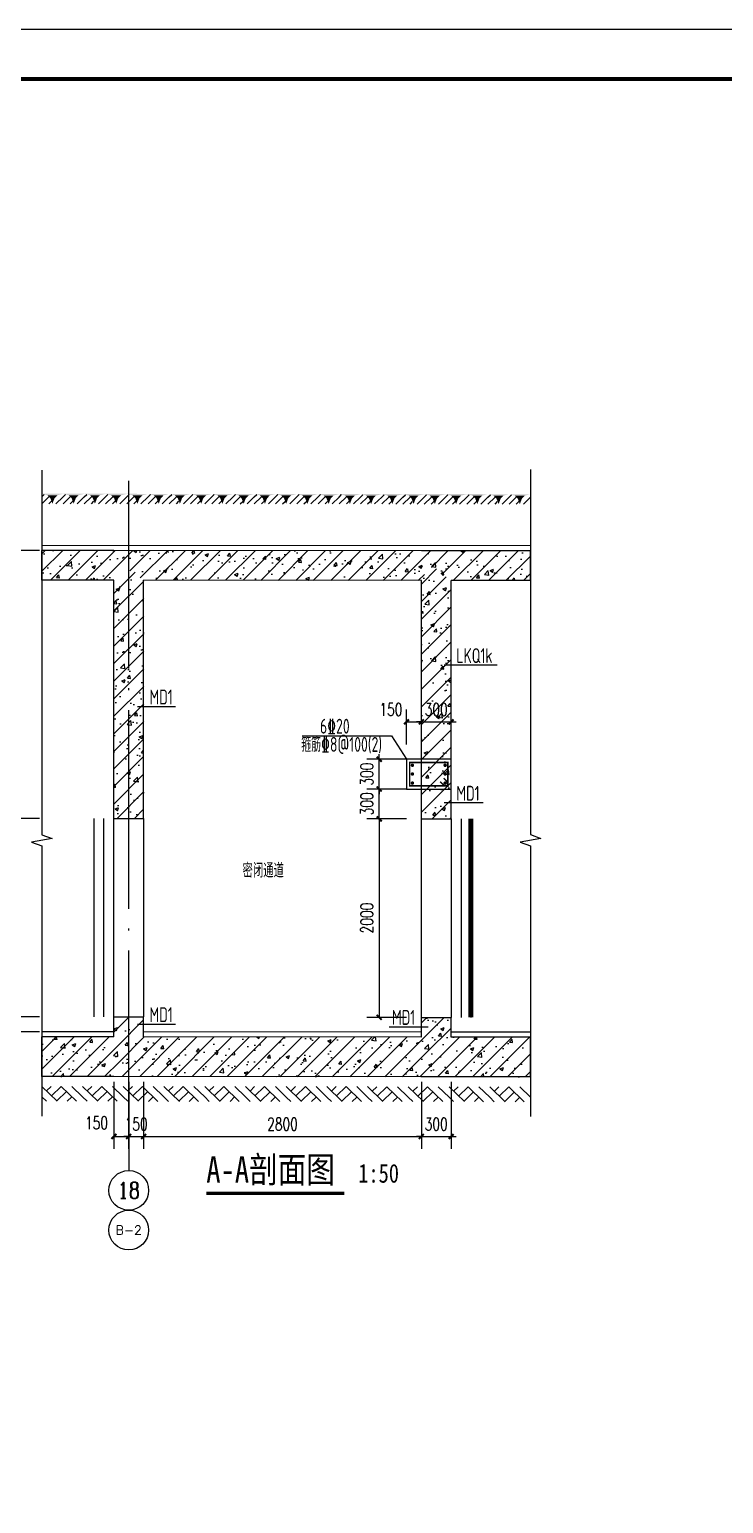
# Model space of a CAD drawing. Extents: x 37906 to 290206, y -18154 to 41246.
# Drawn here: x 226403 to 233400, y 26396 to 41246 of the extents above; entities that cross this region are included whole.
import ezdxf
from ezdxf.enums import TextEntityAlignment as Align

# ---------------------------------------------------------------- set-up
doc = ezdxf.new("R2010")
doc.units = 0
doc.header["$LTSCALE"] = 1000
doc.header["$MEASUREMENT"] = 0
doc.linetypes.add('DOTE', pattern=[2.42, 2, -0.2, 0.02, -0.2])
for name, color, linetype in [('$0$填充', 8, 'Continuous'), ('AXIS', 3, 'Continuous'), ('AXIS_TEXT', 7, 'Continuous'), ('DIM_SYMB', 3, 'Continuous'), ('DOTE', 1, 'DOTE'), ('ECA_TK', 7, 'Continuous'), ('PUB_DIM', 3, 'Continuous'), ('PUB_HATCH', 8, 'Continuous'), ('PUB_TEXT', 7, 'Continuous'), ('REIN', 1, 'Continuous'), ('RF-M', 7, 'Continuous'), ('RF-QT', 30, 'Continuous'), ('SURFACE', 6, 'Continuous'), ('TEXT', 7, 'Continuous'), ('tk', 7, 'Continuous'), ('可见线', 7, 'Continuous')]:
    doc.layers.add(name, color=color, linetype=linetype)
doc.layers.add('RF-WZ', color=110, linetype='Continuous', lineweight=0)
doc.styles.add('_TCH_AXIS', font='COMPLEX', dxfattribs={"bigfont": 'GBCBIG'})
doc.styles.add('_TCH_DIM_T3', font='SIMPLEX', dxfattribs={"width": 0.705882, "bigfont": 'GBCBIG'})
doc.styles.add('COMPLEX', font='COMPLEX.shx', dxfattribs={"width": 0.65})
doc.styles.add('KING-1', font='GBENOR', dxfattribs={"bigfont": 'GBCBIG'})
doc.styles.get("Standard").update_dxf_attribs({"font": 'tssdeng2.shx', "width": 0.7, "bigfont": 'hztxt.shx'})
doc.styles.add('TSSD_Rein', font='tssdeng2.shx', dxfattribs={"width": 0.7, "bigfont": 'tssdchn.shx'})
doc.styles.add('TYDG_01', font='', dxfattribs={"width": 0.8})
doc.styles.get('TYDG_01').set_extended_font_data('SimSun')
doc.dimstyles.new('_TCH_ARCH&&50', dxfattribs={"dimtxt": 127.5, "dimasz": 50, "dimexe": 125, "dimexo": 150, "dimgap": 61.25, "dimtad": 1, "dimdec": 0, "dimrnd": 5, "dimzin": 0, "dimdsep": 46, "dimtxsty": '_TCH_DIM_T3', "dimblk": 'ARCHTICK', "dimcen": 0.09, "dimclrt": 7, "dimazin": 2, "dimtfac": 1, "dimtdec": 0, "dimtix": 1, "dimtmove": 2, "dimatfit": 3, "dimfxl": 1, "dimtolj": 1, "dimtzin": 0, "dimarcsym": 0})
pattern_1 = [(45, (-1535651.9, 5424.18), (-88.388348, 88.388348), []), (50, (-1535651.9, 5424.18), (358.63009, -31.376067), [37.5, -412.5]), (355, (-1535651.9, 5424.2), (-69.37567, 376.09607), [30, -330]), (100.4514, (-1535622, 5421.57), (289.25469, 344.71977), [31.870095, -350.571056]), (46.1842, (-1535651.9, 5524.2), (533.62052, -82.75951), [56.25, -618.75]), (96.6356, (-1535607.43, 5517.3), (467.33135, 487.05894), [47.80514, -525.8565]), (351.1842, (-1535651.9, 5524.2), (467.33097, 487.0593), [45, -495]), (21, (-1535601.9, 5499.18), (298.453526, -201.309445), [37.5, -412.5]), (326, (-1535601.9, 5499.2), (121.657666, 362.57502), [30, -330]), (71.4514, (-1535577.03, 5482.4), (420.111314, 161.26525), [31.870095, -350.571056]), (37.5, (-1535651.9, 5424.18), (6.079928, 166.446927), [0, -326, 0, -335, 0, -331.25]), (7.5, (-1535651.9, 5424.18), (131.534769, 197.205856), [0, -191, 0, -318.5, 0, -126.25]), (327.5, (-1535763.4, 5424.18), (266.911218, -11.277436), [0, -125, 0, -390, 0, -517.5]), (317.5, (-1535813.4, 5424.18), (291.593085, 50.05249), [0, -162.5, 0, -259, 0, -367.5])]
pattern_2 = [(45, (-1535651.9, 6374.18), (-88.388348, 88.388348), []), (50, (-1535651.9, 6374.18), (358.63009, -31.376067), [37.5, -412.5]), (355, (-1535651.9, 6374.2), (-69.37567, 376.09607), [30, -330]), (100.4514, (-1535622, 6371.57), (289.25469, 344.71977), [31.870095, -350.571056]), (46.1842, (-1535651.9, 6474.2), (533.62052, -82.75951), [56.25, -618.75]), (96.6356, (-1535607.43, 6467.3), (467.33135, 487.05894), [47.80514, -525.8565]), (351.1842, (-1535651.9, 6474.2), (467.33097, 487.0593), [45, -495]), (21, (-1535601.9, 6449.18), (298.453526, -201.309445), [37.5, -412.5]), (326, (-1535601.9, 6449.2), (121.657666, 362.57502), [30, -330]), (71.4514, (-1535577.03, 6432.4), (420.111314, 161.26525), [31.870095, -350.571056]), (37.5, (-1535651.9, 6374.18), (6.079928, 166.446927), [0, -326, 0, -335, 0, -331.25]), (7.5, (-1535651.9, 6374.18), (131.534769, 197.205856), [0, -191, 0, -318.5, 0, -126.25]), (327.5, (-1535763.4, 6374.18), (266.911218, -11.277436), [0, -125, 0, -390, 0, -517.5]), (317.5, (-1535813.4, 6374.18), (291.593085, 50.05249), [0, -162.5, 0, -259, 0, -367.5])]

# ---------------------------------------------------------------- blocks, each defined once
blk = doc.blocks.new('10B_A1E图框')
at = {"layer": 'ECA_TK'}
blk.add_lwpolyline([(0, 0), (841, 0), (841, 594), (0, 594)], close=True, dxfattribs=at)
at = {"layer": 'ECA_TK', "const_width": 0.8}
blk.add_lwpolyline([(831, 10), (831, 584), (18, 584), (18, 10)], close=True, dxfattribs=at)
blk = doc.blocks.new('_ArchTick')
at = {"color": 0, "linetype": 'ByBlock', "const_width": 0.4}
blk.add_lwpolyline([(-0.5, -0.5), (0.5, 0.5)], dxfattribs=at)
blk = doc.blocks.new('*D798')
at = {"layer": 'Defpoints', "color": 0}
for p in [(227254, 30794), (227404, 30794), (227404, 30094)]:
    blk.add_point(p, dxfattribs=at)
at = {"layer": 'PUB_DIM', "color": 0, "lineweight": -2}
for p, q in [((227254, 30644), (227254, 29969)), ((227404, 30644), (227404, 29969)), ((227254, 30094), (227404, 30094))]:
    blk.add_line(p, q, dxfattribs=at)
at = {"layer": 'PUB_DIM', "color": 0, "lineweight": -2, "xscale": 50, "yscale": 50, "zscale": 50, "rotation": 180}
blk.add_blockref('_ArchTick', (227254, 30094), dxfattribs=at)
at = {"layer": 'PUB_DIM', "color": 0, "lineweight": -2, "xscale": 50, "yscale": 50, "zscale": 50}
blk.add_blockref('_ArchTick', (227404, 30094), dxfattribs=at)
at = {"layer": 'PUB_DIM', "color": 7, "insert": (227079, 30231), "char_height": 127.5, "attachment_point": 5, "style": '_TCH_DIM_T3'}
blk.add_mtext('\\A1;150', dxfattribs=at)
blk = doc.blocks.new('*D799')
at = {"layer": 'Defpoints', "color": 0}
for p in [(227404, 30794), (227554, 30794), (227554, 30094)]:
    blk.add_point(p, dxfattribs=at)
at = {"layer": 'PUB_DIM', "color": 0, "lineweight": -2}
for p, q in [((227404, 30644), (227404, 29969)), ((227554, 30644), (227554, 29969)), ((227404, 30094), (227354, 30094)), ((227404, 30094), (227554, 30094)), ((227554, 30094), (227604, 30094))]:
    blk.add_line(p, q, dxfattribs=at)
at = {"layer": 'PUB_DIM', "color": 0, "lineweight": -2, "xscale": 50, "yscale": 50, "zscale": 50}
blk.add_blockref('_ArchTick', (227404, 30094), dxfattribs=at)
at = {"layer": 'PUB_DIM', "color": 0, "lineweight": -2, "xscale": 50, "yscale": 50, "zscale": 50, "rotation": 180}
blk.add_blockref('_ArchTick', (227554, 30094), dxfattribs=at)
at = {"layer": 'PUB_DIM', "color": 7, "insert": (227479, 30219), "char_height": 127.5, "attachment_point": 5, "style": '_TCH_DIM_T3'}
blk.add_mtext('\\A1;150', dxfattribs=at)
blk = doc.blocks.new('*D800')
at = {"layer": 'Defpoints', "color": 0}
for p in [(227554, 30794), (230354, 30794), (230354, 30094)]:
    blk.add_point(p, dxfattribs=at)
at = {"layer": 'PUB_DIM', "color": 0, "lineweight": -2}
for p, q in [((227554, 30644), (227554, 29969)), ((230354, 30644), (230354, 29969)), ((227554, 30094), (230354, 30094))]:
    blk.add_line(p, q, dxfattribs=at)
at = {"layer": 'PUB_DIM', "color": 0, "lineweight": -2, "xscale": 50, "yscale": 50, "zscale": 50, "rotation": 180}
blk.add_blockref('_ArchTick', (227554, 30094), dxfattribs=at)
at = {"layer": 'PUB_DIM', "color": 0, "lineweight": -2, "xscale": 50, "yscale": 50, "zscale": 50}
blk.add_blockref('_ArchTick', (230354, 30094), dxfattribs=at)
at = {"layer": 'PUB_DIM', "color": 7, "insert": (228954, 30219), "char_height": 127.5, "attachment_point": 5, "style": '_TCH_DIM_T3'}
blk.add_mtext('\\A1;2800', dxfattribs=at)
blk = doc.blocks.new('*D801')
at = {"layer": 'Defpoints', "color": 0}
for p in [(230354, 30794), (230654, 30794), (230654, 30094)]:
    blk.add_point(p, dxfattribs=at)
at = {"layer": 'PUB_DIM', "color": 0, "lineweight": -2}
for p, q in [((230354, 30644), (230354, 29969)), ((230654, 30644), (230654, 29969)), ((230354, 30094), (230304, 30094)), ((230354, 30094), (230654, 30094)), ((230654, 30094), (230704, 30094))]:
    blk.add_line(p, q, dxfattribs=at)
at = {"layer": 'PUB_DIM', "color": 0, "lineweight": -2, "xscale": 50, "yscale": 50, "zscale": 50}
blk.add_blockref('_ArchTick', (230354, 30094), dxfattribs=at)
at = {"layer": 'PUB_DIM', "color": 0, "lineweight": -2, "xscale": 50, "yscale": 50, "zscale": 50, "rotation": 180}
blk.add_blockref('_ArchTick', (230654, 30094), dxfattribs=at)
at = {"layer": 'PUB_DIM', "color": 7, "insert": (230504, 30219), "char_height": 127.5, "attachment_point": 5, "style": '_TCH_DIM_T3'}
blk.add_mtext('\\A1;300', dxfattribs=at)
blk = doc.blocks.new('*D802')
at = {"layer": 'Defpoints', "color": 0}
for p in [(226064, 35999), (226654, 35999), (226654, 33299)]:
    blk.add_point(p, dxfattribs=at)
at = {"layer": 'PUB_DIM', "color": 0, "lineweight": -2}
for p, q in [((226504, 35999), (225939, 35999)), ((226064, 33299), (226064, 35999)), ((226504, 33299), (225939, 33299))]:
    blk.add_line(p, q, dxfattribs=at)
at = {"layer": 'PUB_DIM', "color": 0, "lineweight": -2, "xscale": 50, "yscale": 50, "zscale": 50}
for p, rotation in [((226064, 35999), 90), ((226064, 33299), 270)]:
    blk.add_blockref('_ArchTick', p, dxfattribs=dict(at, rotation=rotation))
at = {"layer": 'PUB_DIM', "color": 7, "insert": (225939, 34649), "char_height": 127.5, "attachment_point": 5, "rotation": 90, "style": '_TCH_DIM_T3'}
blk.add_mtext('\\A1;2700', dxfattribs=at)
blk = doc.blocks.new('*D803')
at = {"layer": 'Defpoints', "color": 0}
for p in [(226064, 33299), (226654, 33299), (226654, 31299)]:
    blk.add_point(p, dxfattribs=at)
at = {"layer": 'PUB_DIM', "color": 0, "lineweight": -2}
for p, q in [((226504, 33299), (225939, 33299)), ((226064, 31299), (226064, 33299)), ((226504, 31299), (225939, 31299))]:
    blk.add_line(p, q, dxfattribs=at)
at = {"layer": 'PUB_DIM', "color": 0, "lineweight": -2, "xscale": 50, "yscale": 50, "zscale": 50}
for p, rotation in [((226064, 33299), 90), ((226064, 31299), 270)]:
    blk.add_blockref('_ArchTick', p, dxfattribs=dict(at, rotation=rotation))
at = {"layer": 'PUB_DIM', "color": 7, "insert": (225939, 32299), "char_height": 127.5, "attachment_point": 5, "rotation": 90, "style": '_TCH_DIM_T3'}
blk.add_mtext('\\A1;2000', dxfattribs=at)
blk = doc.blocks.new('*D804')
at = {"layer": 'Defpoints', "color": 0}
for p in [(226064, 31299), (226654, 31299), (226654, 31149)]:
    blk.add_point(p, dxfattribs=at)
at = {"layer": 'PUB_DIM', "color": 0, "lineweight": -2}
for p, q in [((226504, 31299), (225939, 31299)), ((226064, 31149), (226064, 31299)), ((226504, 31149), (225939, 31149))]:
    blk.add_line(p, q, dxfattribs=at)
at = {"layer": 'PUB_DIM', "color": 0, "lineweight": -2, "xscale": 50, "yscale": 50, "zscale": 50}
for p, rotation in [((226064, 31299), 90), ((226064, 31149), 270)]:
    blk.add_blockref('_ArchTick', p, dxfattribs=dict(at, rotation=rotation))
at = {"layer": 'PUB_DIM', "color": 7, "insert": (225926, 30974), "char_height": 127.5, "attachment_point": 5, "rotation": 90, "style": '_TCH_DIM_T3'}
blk.add_mtext('\\A1;150', dxfattribs=at)
blk = doc.blocks.new('$LinePat$素土夯实')
at = {"color": 0}
for p, q in [((0, -210), (210, 0)), ((120, -300), (420, 0)), ((420, 0), (608, -188)), ((495, -300), (795, 0)), ((615, 0), (705, -90)), ((210, -210), (300, -300)), ((315, -105), (502, -293)), ((705, -300), (795, -210))]:
    blk.add_line(p, q, dxfattribs=at)
blk = doc.blocks.new('$LinePat$自然土壤')
at = {"color": 0}
for p, q in [((0, -90), (71, -19)), ((0, -300), (211, -89)), ((210, -300), (286, -224)), ((420, -300), (630, -90))]:
    blk.add_line(p, q, dxfattribs=at)
for points in [[(0, 0), (630, 0), (168, -45), (462, -45)], [(168, -45), (462, -45), (252, -132), (378, -132)], [(252, -132), (378, -132), (315, -300)]]:
    blk.add_solid(points, dxfattribs=at)
blk = doc.blocks.new('_AXISO')
blk.add_circle((0, 0), 0.5)
at = {"layer": 'AXIS_TEXT', "style": 'COMPLEX', "width": 1.041667}
blk.add_attdef('A', text='', height=0.56, dxfattribs=at).set_placement((-0.25, -0.28), (0.25, -0.28), align=Align.FIT)
blk = doc.blocks.new('*D1066')
at = {"layer": 'Defpoints', "color": 0}
for p in [(230354, 34271), (230204, 33894), (230354, 33894)]:
    blk.add_point(p, dxfattribs=at)
at = {"layer": 'PUB_DIM', "color": 0, "lineweight": -2}
for p, q in [((230204, 34044), (230204, 34396)), ((230354, 34044), (230354, 34396)), ((230204, 34271), (230354, 34271))]:
    blk.add_line(p, q, dxfattribs=at)
at = {"layer": 'PUB_DIM', "color": 0, "lineweight": -2, "xscale": 50, "yscale": 50, "zscale": 50, "rotation": 180}
blk.add_blockref('_ArchTick', (230204, 34271), dxfattribs=at)
at = {"layer": 'PUB_DIM', "color": 0, "lineweight": -2, "xscale": 50, "yscale": 50, "zscale": 50}
blk.add_blockref('_ArchTick', (230354, 34271), dxfattribs=at)
at = {"layer": 'PUB_DIM', "color": 7, "insert": (230047, 34396), "char_height": 127.5, "attachment_point": 5, "style": '_TCH_DIM_T3'}
blk.add_mtext('\\A1;150', dxfattribs=at)
blk = doc.blocks.new('*D1067')
at = {"layer": 'Defpoints', "color": 0}
for p in [(230654, 34271), (230354, 33894), (230654, 33894)]:
    blk.add_point(p, dxfattribs=at)
at = {"layer": 'PUB_DIM', "color": 0, "lineweight": -2}
for p, q in [((230354, 34044), (230354, 34396)), ((230654, 34044), (230654, 34396)), ((230354, 34271), (230304, 34271)), ((230354, 34271), (230654, 34271)), ((230654, 34271), (230704, 34271))]:
    blk.add_line(p, q, dxfattribs=at)
at = {"layer": 'PUB_DIM', "color": 0, "lineweight": -2, "xscale": 50, "yscale": 50, "zscale": 50}
blk.add_blockref('_ArchTick', (230354, 34271), dxfattribs=at)
at = {"layer": 'PUB_DIM', "color": 0, "lineweight": -2, "xscale": 50, "yscale": 50, "zscale": 50, "rotation": 180}
blk.add_blockref('_ArchTick', (230654, 34271), dxfattribs=at)
at = {"layer": 'PUB_DIM', "color": 7, "insert": (230504, 34396), "char_height": 127.5, "attachment_point": 5, "style": '_TCH_DIM_T3'}
blk.add_mtext('\\A1;300', dxfattribs=at)
blk = doc.blocks.new('*D1068')
at = {"layer": 'Defpoints', "color": 0}
for p in [(229929, 33594), (230354, 33594), (230354, 33294)]:
    blk.add_point(p, dxfattribs=at)
at = {"layer": 'PUB_DIM', "color": 0, "lineweight": -2}
for p, q in [((230204, 33594), (229804, 33594)), ((229929, 33594), (229929, 33644)), ((229929, 33294), (229929, 33594)), ((230204, 33294), (229804, 33294)), ((229929, 33294), (229929, 33244))]:
    blk.add_line(p, q, dxfattribs=at)
at = {"layer": 'PUB_DIM', "color": 0, "lineweight": -2, "xscale": 50, "yscale": 50, "zscale": 50}
for p, rotation in [((229929, 33594), 270), ((229929, 33294), 90)]:
    blk.add_blockref('_ArchTick', p, dxfattribs=dict(at, rotation=rotation))
at = {"layer": 'PUB_DIM', "color": 7, "insert": (229804, 33444), "char_height": 127.5, "attachment_point": 5, "rotation": 90, "style": '_TCH_DIM_T3'}
blk.add_mtext('\\A1;300', dxfattribs=at)
blk = doc.blocks.new('*D1069')
at = {"layer": 'Defpoints', "color": 0}
for p in [(229929, 33894), (230354, 33894), (230354, 33594)]:
    blk.add_point(p, dxfattribs=at)
at = {"layer": 'PUB_DIM', "color": 0, "lineweight": -2}
for p, q in [((230204, 33894), (229804, 33894)), ((229929, 33894), (229929, 33944)), ((229929, 33594), (229929, 33894)), ((230204, 33594), (229804, 33594)), ((229929, 33594), (229929, 33544))]:
    blk.add_line(p, q, dxfattribs=at)
at = {"layer": 'PUB_DIM', "color": 0, "lineweight": -2, "xscale": 50, "yscale": 50, "zscale": 50}
for p, rotation in [((229929, 33894), 270), ((229929, 33594), 90)]:
    blk.add_blockref('_ArchTick', p, dxfattribs=dict(at, rotation=rotation))
at = {"layer": 'PUB_DIM', "color": 7, "insert": (229804, 33744), "char_height": 127.5, "attachment_point": 5, "rotation": 90, "style": '_TCH_DIM_T3'}
blk.add_mtext('\\A1;300', dxfattribs=at)
blk = doc.blocks.new('*D1070')
at = {"layer": 'Defpoints', "color": 0}
for p in [(230354, 33294), (229929, 31294), (230354, 31294)]:
    blk.add_point(p, dxfattribs=at)
at = {"layer": 'PUB_DIM', "color": 0, "lineweight": -2}
for p, q in [((230204, 33294), (229804, 33294)), ((229929, 33294), (229929, 31294)), ((230204, 31294), (229804, 31294))]:
    blk.add_line(p, q, dxfattribs=at)
at = {"layer": 'PUB_DIM', "color": 0, "lineweight": -2, "xscale": 50, "yscale": 50, "zscale": 50}
for p, rotation in [((229929, 33294), 90), ((229929, 31294), 270)]:
    blk.add_blockref('_ArchTick', p, dxfattribs=dict(at, rotation=rotation))
at = {"layer": 'PUB_DIM', "color": 7, "insert": (229804, 32294), "char_height": 127.5, "attachment_point": 5, "rotation": 90, "style": '_TCH_DIM_T3'}
blk.add_mtext('\\A1;2000', dxfattribs=at)

msp = doc.modelspace()

# ---------------------------------------------------------------- hatches: boundary and pattern name
at = {"layer": 'PUB_HATCH'}
h = msp.add_hatch(dxfattribs=at)
h.set_pattern_fill('钢筋混凝土', color=256, scale=50, style=0)
h.set_pattern_definition(pattern_2)
h.paths.add_polyline_path([(227328.8, 35848.8), (227253.7, 35998.9), (226527.7, 35998.9), (226527.7, 35698.9), (227253.7, 35698.9)])
h = msp.add_hatch(dxfattribs=at)
h.set_pattern_fill('钢筋混凝土', color=256, scale=50, style=0)
h.set_pattern_definition(pattern_2)
h.paths.add_polyline_path([(230428.8, 35844.2), (230354.1, 35994.2), (227254.1, 35998.9), (227328.8, 35848.8), (227553.7, 35698.5), (230353.7, 35694.2)])
h = msp.add_hatch(dxfattribs=at)
h.set_pattern_fill('钢筋混凝土', color=256, scale=50, style=0)
h.set_pattern_definition(pattern_2)
h.paths.add_polyline_path([(231453.7, 35994.2), (230353.7, 35994.2), (230428.8, 35844.2), (230653.7, 35694.2), (231453.7, 35694.2)])
h = msp.add_hatch(dxfattribs=at)
h.set_pattern_fill('钢筋混凝土', color=256, scale=50, style=0)
h.set_pattern_definition(pattern_1)
h.paths.add_polyline_path([(227553.7, 33298.9), (227555.1, 35698.5), (227403.7, 35838.7), (227253.7, 35698.9), (227253.7, 33298.9)])
h = msp.add_hatch(dxfattribs=at)
h.set_pattern_fill('钢筋混凝土', color=256, scale=50, style=0)
h.set_pattern_definition(pattern_1)
h.paths.add_polyline_path([(230653.7, 33294.2), (230653.7, 35694.2), (230428.8, 35872.9), (230353.7, 35694.2), (230353.7, 33294.2)])
h = msp.add_hatch(dxfattribs=at)
h.set_pattern_fill('钢筋混凝土', color=256, scale=50, style=0)
h.set_pattern_definition(pattern_1)
h.paths.add_polyline_path([(227328.6, 30898.8), (227553.7, 31098.5), (227553.7, 31298.9), (227253.7, 31298.9), (227253.7, 31098.9)])
h = msp.add_hatch(dxfattribs=at)
h.set_pattern_fill('钢筋混凝土', color=256, scale=50, style=0)
h.set_pattern_definition(pattern_1)
h.paths.add_polyline_path([(230428.6, 30894.2), (230653.7, 31094.2), (230653.7, 31294.2), (230353.7, 31294.2), (230353.7, 31094.2)])
h = msp.add_hatch(dxfattribs=at)
h.set_pattern_fill('钢筋混凝土', color=256, scale=50, style=0)
h.set_pattern_definition(pattern_1)
h.paths.add_polyline_path([(227328.6, 30898.8), (227253.7, 31098.9), (226527.7, 31098.9), (226527.7, 30698.9), (227253.7, 30698.9)])
h = msp.add_hatch(dxfattribs=at)
h.set_pattern_fill('钢筋混凝土', color=256, scale=50, style=0)
h.set_pattern_definition(pattern_1)
h.paths.add_polyline_path([(230428.6, 30894.2), (230353.7, 31094.2), (227553.7, 31098.5), (227328.6, 30898.8), (227253.5, 30698.9), (230353.5, 30694.2)])
h = msp.add_hatch(dxfattribs=at)
h.set_pattern_fill('钢筋混凝土', color=256, scale=50, style=0)
h.set_pattern_definition(pattern_1)
h.paths.add_polyline_path([(231453.7, 31094.2), (230653.7, 31094.2), (230428.6, 30894.2), (230353.7, 30694.2), (231453.7, 30694.2)])

# ---------------------------------------------------------------- linework, layer by layer
for p, q in [((231453.7, 36044.2), (226527.7, 36048.9)), ((231118, 34841.9), (230584.8, 34842)), ((227874.5, 34421.3), (227491.2, 34421.3)), ((230978.5, 33455.5), (230584.8, 33455.5)), ((227874.5, 31221.1), (227491.2, 31221.1)), ((230028.8, 31197.2), (230422.5, 31197.3))]:
    msp.add_line(p, q)
at = {"layer": 'AXIS'}
msp.add_line((227403.7, 30644.2), (227403.7, 29751), dxfattribs=at)
at = {"layer": 'DIM_SYMB'}
for points in [[(226527.7, 36807.1), (226527.7, 33134.3), (226632.7, 33096.1), (226422.7, 33059), (226527.7, 33021.8), (226527.7, 30298.9)], [(231453.7, 36814.7), (231453.7, 33135.7), (231558.7, 33097.5), (231348.7, 33060.5), (231453.7, 33023.2), (231453.7, 30294.2)]]:
    msp.add_lwpolyline(points, dxfattribs=at)
at = {"layer": 'DIM_SYMB', "const_width": 35}
msp.add_lwpolyline([(228185.6, 29521.7), (229577.6, 29521.7)], dxfattribs=at)
at = {"layer": 'DOTE'}
msp.add_line((227403.7, 29968.8), (227403.7, 36698.9), dxfattribs=at)
at = {"layer": 'REIN', "const_width": 15}
msp.add_lwpolyline([(230621.2, 33861.7), (230621.2, 33626.7), (230236.2, 33626.7), (230236.2, 33861.7)], close=True, dxfattribs=at)
at = {"layer": 'REIN', "const_width": 17.5}
for points in [[(230272.5, 33833.9, -1), (230255, 33833.9, -1)], [(230272.5, 33745.9, -1), (230255, 33745.9, -1)], [(230584.9, 33833.9, 1), (230602.4, 33833.9, 1)], [(230584.9, 33745.9, 1), (230602.4, 33745.9, 1)], [(230272.5, 33653.9, -1), (230255, 33653.9, -1)], [(230584.9, 33653.9, 1), (230602.4, 33653.9, 1)]]:
    msp.add_lwpolyline(points, format="xyb", close=True, dxfattribs=at)
at = {"layer": 'REIN', "const_width": 15}
for points in [[(230578.7, 33704.5), (230621.2, 33662)], [(230585.8, 33626.7), (230543.4, 33669.1)]]:
    msp.add_lwpolyline(points, dxfattribs=at)
at = {"layer": 'RF-M'}
for p, q in [((227053.7, 31298.9), (227053.7, 33298.9)), ((227153.7, 31298.9), (227153.7, 33298.9)), ((227253.7, 31298.9), (227253.7, 33298.9)), ((227553.7, 33298.9), (227553.7, 31298.9)), ((230353.7, 31294.2), (230353.7, 33294.2)), ((230653.7, 33294.2), (230653.7, 31294.2)), ((230753.7, 33294.2), (230753.7, 31294.2)), ((230853.7, 33294.2), (230853.7, 31294.2))]:
    msp.add_line(p, q, dxfattribs=at)
at = {"layer": 'RF-M', "const_width": 50}
msp.add_lwpolyline([(230853.7, 33294.2), (230853.7, 31294.2)], dxfattribs=at)
at = {"layer": 'RF-QT'}
for p, q in [((227253.7, 35998.9), (226527.7, 35998.9)), ((226527.7, 35698.9), (226527.7, 35998.9)), ((230354.1, 35994.2), (227254.1, 35998.9)), ((231453.7, 35994.2), (230353.7, 35994.2)), ((231453.7, 35694.2), (231453.7, 35994.2)), ((227253.7, 35698.9), (226527.7, 35698.9)), ((227253.7, 33298.9), (227253.7, 35698.9)), ((227553.7, 33298.9), (227553.7, 35698.5)), ((230353.7, 35694.2), (227553.7, 35698.5)), ((230353.7, 33294.2), (230353.7, 35694.2)), ((231453.7, 35694.2), (230653.7, 35694.2)), ((230653.7, 33294.2), (230653.7, 35694.2)), ((227253.7, 33298.9), (227553.7, 33298.9)), ((230353.7, 33294.2), (230653.7, 33294.2)), ((227253.7, 31098.9), (227253.7, 31298.9)), ((227253.7, 31298.9), (227553.7, 31298.9)), ((227553.7, 31098.5), (227553.7, 31298.9)), ((230353.7, 31094.2), (230353.7, 31294.2)), ((230353.7, 31294.2), (230653.7, 31294.2)), ((230653.7, 31094.2), (230653.7, 31294.2)), ((227253.7, 31098.9), (226527.7, 31098.9)), ((226527.7, 30698.9), (226527.7, 31098.9)), ((230353.7, 31094.2), (227553.7, 31098.5)), ((231453.7, 31094.2), (230653.7, 31094.2)), ((231453.7, 30694.2), (231453.7, 31094.2)), ((227253.7, 30698.9), (226527.7, 30698.9)), ((230353.5, 30694.2), (227253.5, 30698.9)), ((231453.7, 30694.2), (230353.7, 30694.2))]:
    msp.add_line(p, q, dxfattribs=at)
at = {"layer": 'TEXT'}
for p, q in [((229151.9, 34131.5), (230053.7, 34131.5)), ((230053.7, 34131.5), (230203.7, 33894.2))]:
    msp.add_line(p, q, dxfattribs=at)
msp.add_lwpolyline([(230203.7, 33594.2), (230653.7, 33594.2), (230653.7, 33894.2), (230203.7, 33894.2)], close=True, dxfattribs=at)
at = {"layer": '可见线'}
for p, q in [((227253.7, 31148.9), (226527.7, 31148.9)), ((230353.7, 31144.2), (227553.7, 31148.9)), ((231453.7, 31144.2), (230653.7, 31144.2))]:
    msp.add_line(p, q, dxfattribs=at)

# ---------------------------------------------------------------- block references
at = {"layer": '$0$填充', "xscale": -0.5163496472200102, "yscale": 0.5, "zscale": 0.5, "rotation": 359.9446667969017}
for p in [(226938.2, 30598.5), (227348.7, 30598.1), (227759.2, 30597.8), (228169.7, 30597.4), (228580.2, 30597), (228990.7, 30596.6), (229401.2, 30596.2), (229811.7, 30595.8), (230222.2, 30595.4), (230632.7, 30595), (231043.2, 30594.6), (231453.7, 30594.2)]:
    msp.add_blockref('$LinePat$素土夯实', p, dxfattribs=at)
at = {"layer": 'AXIS'}
ref = msp.add_blockref('_AXISO', (227403.7, 29551), dxfattribs=dict(at, xscale=400, yscale=400, zscale=400))
ref.add_attrib('A', '18', dxfattribs={"layer": 'AXIS_TEXT', "height": 164.22, "style": '_TCH_AXIS'}).set_placement((227290.3, 29468.9), (227517.1, 29468.9), align=Align.FIT)
ref = msp.add_blockref('_AXISO', (227403.7, 29151), dxfattribs=dict(at, xscale=400, yscale=400, zscale=400))
ref.add_attrib('A', 'B-2', dxfattribs={"layer": 'AXIS_TEXT', "height": 89.83, "style": '_TCH_AXIS'}).set_placement((227271.1, 29106.1), (227536.3, 29106.1), align=Align.FIT)
at = {"layer": 'SURFACE', "color": 8, "xscale": 0.3399569105864249, "yscale": 0.3333333333333333, "zscale": 0.3333333333333333, "rotation": 359.944666788783}
for p in [(226527.7, 36569.1), (226741.9, 36568.9), (226956.1, 36568.7), (227170.3, 36568.5), (227384.4, 36568.3), (227598.6, 36568.1), (227812.8, 36567.9), (228026.9, 36567.7), (228241.1, 36567.5), (228455.3, 36567.3), (228669.5, 36567.1), (228883.6, 36566.9), (229097.8, 36566.7), (229312, 36566.4), (229526.2, 36566.2), (229740.3, 36566), (229954.5, 36565.8), (230168.7, 36565.6), (230382.8, 36565.4), (230597, 36565.2), (230811.2, 36565), (231025.4, 36564.8), (231239.5, 36564.6)]:
    msp.add_blockref('$LinePat$自然土壤', p, dxfattribs=at)
at = {"layer": 'tk', "xscale": 50, "yscale": 50, "zscale": 50}
msp.add_blockref('10B_A1E图框', (206106.2, 11546.3), dxfattribs=at)

# ---------------------------------------------------------------- texts
at = {"width": 0.7}
for s, rotation, p in [('LKQ1k', 359.99028, (230706.9, 34863.1)), ('MD1', 0.00002, (227613.1, 34445.9)), ('MD1', 359.99028, (230706.9, 33476.6)), ('MD1', 0.00002, (227613.1, 31245.7)), ('MD1', 0.00972, (230058.1, 31218.4))]:
    msp.add_text(s, height=150, rotation=rotation, dxfattribs=at).set_placement(p)
at = {"layer": 'PUB_TEXT', "style": 'TYDG_01', "width": 0.8}
for s, height, p in [('A-A剖面图', 264.35, (228185.6, 29628.7)), ('1:50', 188.82, (229717.6, 29628.7))]:
    msp.add_text(s, height=height, dxfattribs=at).set_placement(p)
at = {"layer": 'RF-WZ', "style": 'KING-1'}
msp.add_text('密闭通道', height=144.68, dxfattribs=at).set_placement((228551.6, 32701.2))
at = {"layer": 'TEXT', "color": 4, "ltscale": 100, "style": 'TSSD_Rein', "width": 0.7}
for s, p in [('6\x8420', (229331.4, 34152.3)), ('箍筋\x848@100(2)', (229142.8, 33968.9))]:
    msp.add_text(s, height=150, dxfattribs=at).set_placement(p)

# ---------------------------------------------------------------- dimensions: what is measured, and where the dimension line sits
at = {"layer": 'PUB_DIM'}
for p1, p2, distance, picture, middle in [((226653.7, 33298.9), (226653.7, 35998.9), 590.1, '*D802', (225938.6, 34648.9)), ((230353.7, 33894.2), (230653.7, 33894.2), 376.4, '*D1067', (230503.7, 34395.6)), ((230353.7, 33594.2), (230353.7, 33894.2), 425.1, '*D1069', (229803.6, 33744.2)), ((230353.7, 33294.2), (230353.7, 33594.2), 425.1, '*D1068', (229803.6, 33444.2)), ((226653.7, 31298.9), (226653.7, 33298.9), 590.1, '*D803', (225938.6, 32298.9)), ((230353.7, 33294.2), (230353.7, 31294.2), -425.1, '*D1070', (229803.6, 32294.2)), ((227403.7, 30794.2), (227553.7, 30794.2), -700.4, '*D799', (227478.7, 30218.8)), ((227553.7, 30794.2), (230353.7, 30794.2), -700.4, '*D800', (228953.7, 30218.8)), ((230353.7, 30794.2), (230653.7, 30794.2), -700.4, '*D801', (230503.7, 30218.8))]:
    dim = msp.add_aligned_dim(p1=p1, p2=p2, distance=distance, dimstyle='_TCH_ARCH&&50', dxfattribs=at)
    dim.commit()
    dim.dimension.update_dxf_attribs({"geometry": picture, "text_midpoint": middle})
for base, p1, p2, angle, picture, middle in [((230353.7, 34270.6), (230203.7, 33894.2), (230353.7, 33894.2), 0, '*D1066', (230046.5, 34395.6)), ((226063.6, 31298.9), (226653.7, 31148.9), (226653.7, 31298.9), 90, '*D804', (225926.1, 30973.9)), ((227403.7, 30093.8), (227253.7, 30794.2), (227403.7, 30794.2), 360, '*D798', (227078.7, 30231.3))]:
    dim = msp.add_linear_dim(base=base, p1=p1, p2=p2, angle=angle, dimstyle='_TCH_ARCH&&50', dxfattribs=at)
    dim.commit()
    dim.dimension.update_dxf_attribs({"geometry": picture, "text_midpoint": middle, "dimtype": 161})

doc.saveas('drawing.dxf')
